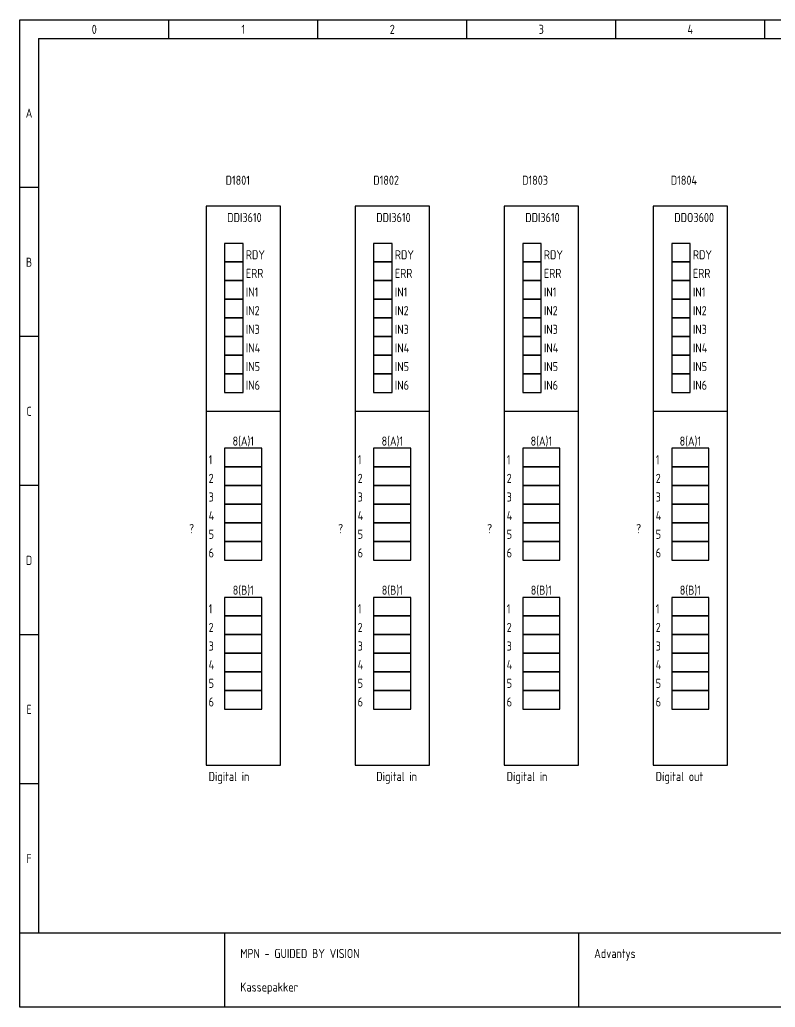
# Model space of a CAD drawing. Extents: x 10 to 410, y 10 to 275.
# Drawn here: x 10 to 212.8, y 10 to 275 of the extents above; entities that cross this region are included whole.
import ezdxf
from ezdxf.enums import TextEntityAlignment as Align

# ---------------------------------------------------------------- set-up
doc = ezdxf.new("R2010")
doc.units = 0
doc.linetypes.add('CADDY_SOLID', pattern=[0])
doc.layers.get('0').update_dxf_attribs({"linetype": 'CONTINUOUS'})
doc.styles.add('CADDY_VECTORFONT1P', font='isocp___.ttf', dxfattribs={"width": 0.9})

# ---------------------------------------------------------------- blocks, each defined once
blk = doc.blocks.new('BLK1')
at = {"linetype": 'CADDY_SOLID'}
for p, q in [((10, 10), (10, 275)), ((10, 275), (410, 275)), ((50, 270), (50, 275)), ((90, 270), (90, 275)), ((130, 270), (130, 275)), ((170, 270), (170, 275)), ((210, 270), (210, 275)), ((15, 270), (15, 30)), ((15, 270), (405, 270)), ((15, 230), (10, 230)), ((15, 190), (10, 190)), ((15, 150), (10, 150)), ((10, 110), (15, 110)), ((10, 70), (15, 70)), ((10, 30), (410, 30)), ((10, 30), (15, 30)), ((65, 30), (65, 10)), ((160, 30), (160, 10)), ((410, 10), (10, 10))]:
    blk.add_line(p, q, dxfattribs=at)
at = {"style": 'CADDY_VECTORFONT1P', "width": 0.9}
for s, p in [('0', (30, 271.2)), ('1', (70, 271.2)), ('2', (110, 271.2)), ('3', (150, 271.2)), ('4', (190, 271.2)), ('A', (12.5, 248.7)), ('B', (12.5, 208.7)), ('C', (12.5, 168.7)), ('D', (12.5, 128.7)), ('E', (12.5, 88.7)), ('F', (12.5, 48.7))]:
    blk.add_text(s, height=2.45, dxfattribs=at).set_placement(p, align=Align.CENTER)
for s, p in [('MPN - GUIDED BY VISION', (69.2, 23.2)), ('Advantys', (164.2, 23.2)), ('Kassepakker', (69.2, 14.2))]:
    blk.add_text(s, height=2.45, dxfattribs=at).set_placement(p)
blk = doc.blocks.new('BLK3')
at = {"linetype": 'CADDY_SOLID'}
for p, q in [((70, 215), (65, 215)), ((65, 215), (65, 210)), ((70, 210), (70, 215)), ((65, 210), (70, 210))]:
    blk.add_line(p, q, dxfattribs=at)
blk = doc.blocks.new('BLK4')
at = {"linetype": 'CADDY_SOLID'}
for p, q in [((70, 210), (65, 210)), ((65, 210), (65, 205)), ((70, 205), (70, 210)), ((65, 205), (70, 205))]:
    blk.add_line(p, q, dxfattribs=at)
blk = doc.blocks.new('BLK5')
at = {"linetype": 'CADDY_SOLID'}
for p, q in [((70, 205), (65, 205)), ((65, 205), (65, 200)), ((70, 200), (70, 205)), ((65, 200), (70, 200))]:
    blk.add_line(p, q, dxfattribs=at)
blk = doc.blocks.new('BLK6')
at = {"linetype": 'CADDY_SOLID'}
for p, q in [((70, 200), (65, 200)), ((65, 200), (65, 195)), ((70, 195), (70, 200)), ((65, 195), (70, 195))]:
    blk.add_line(p, q, dxfattribs=at)
blk = doc.blocks.new('BLK7')
at = {"linetype": 'CADDY_SOLID'}
for p, q in [((70, 195), (65, 195)), ((65, 195), (65, 190)), ((70, 190), (70, 195)), ((65, 190), (70, 190))]:
    blk.add_line(p, q, dxfattribs=at)
blk = doc.blocks.new('BLK8')
at = {"linetype": 'CADDY_SOLID'}
for p, q in [((70, 190), (65, 190)), ((65, 190), (65, 185)), ((70, 185), (70, 190)), ((65, 185), (70, 185))]:
    blk.add_line(p, q, dxfattribs=at)
blk = doc.blocks.new('BLK9')
at = {"linetype": 'CADDY_SOLID'}
for p, q in [((70, 185), (65, 185)), ((65, 185), (65, 180)), ((70, 180), (70, 185)), ((65, 180), (70, 180))]:
    blk.add_line(p, q, dxfattribs=at)
blk = doc.blocks.new('BLK10')
at = {"linetype": 'CADDY_SOLID'}
for p, q in [((70, 180), (65, 180)), ((65, 180), (65, 175)), ((70, 175), (70, 180)), ((65, 175), (70, 175))]:
    blk.add_line(p, q, dxfattribs=at)
blk = doc.blocks.new('BLK11')
at = {"linetype": 'CADDY_SOLID'}
for p, q in [((80, 225), (60, 225)), ((60, 225), (60, 75)), ((80, 75), (80, 225)), ((60, 75), (80, 75))]:
    blk.add_line(p, q, dxfattribs=at)
blk = doc.blocks.new('BLK12')
at = {"linetype": 'CADDY_SOLID'}
for p, q in [((75, 160), (65, 160)), ((65, 160), (65, 155)), ((75, 155), (75, 160)), ((65, 155), (75, 155))]:
    blk.add_line(p, q, dxfattribs=at)
blk = doc.blocks.new('BLK13')
at = {"linetype": 'CADDY_SOLID'}
for p, q in [((75, 155), (65, 155)), ((65, 155), (65, 150)), ((75, 150), (75, 155)), ((65, 150), (75, 150))]:
    blk.add_line(p, q, dxfattribs=at)
blk = doc.blocks.new('BLK14')
at = {"linetype": 'CADDY_SOLID'}
for p, q in [((75, 150), (65, 150)), ((65, 150), (65, 145)), ((75, 145), (75, 150)), ((65, 145), (75, 145))]:
    blk.add_line(p, q, dxfattribs=at)
blk = doc.blocks.new('BLK15')
at = {"linetype": 'CADDY_SOLID'}
for p, q in [((75, 145), (65, 145)), ((65, 145), (65, 140)), ((75, 140), (75, 145)), ((65, 140), (75, 140))]:
    blk.add_line(p, q, dxfattribs=at)
blk = doc.blocks.new('BLK16')
at = {"linetype": 'CADDY_SOLID'}
for p, q in [((75, 140), (65, 140)), ((65, 140), (65, 135)), ((75, 135), (75, 140)), ((65, 135), (75, 135))]:
    blk.add_line(p, q, dxfattribs=at)
blk = doc.blocks.new('BLK17')
at = {"linetype": 'CADDY_SOLID'}
for p, q in [((75, 135), (65, 135)), ((65, 135), (65, 130)), ((75, 130), (75, 135)), ((65, 130), (75, 130))]:
    blk.add_line(p, q, dxfattribs=at)
blk = doc.blocks.new('BLK18')
at = {"linetype": 'CADDY_SOLID'}
for p, q in [((75, 120), (65, 120)), ((65, 120), (65, 115)), ((75, 115), (75, 120)), ((65, 115), (75, 115))]:
    blk.add_line(p, q, dxfattribs=at)
blk = doc.blocks.new('BLK19')
at = {"linetype": 'CADDY_SOLID'}
for p, q in [((75, 115), (65, 115)), ((65, 115), (65, 110)), ((75, 110), (75, 115)), ((65, 110), (75, 110))]:
    blk.add_line(p, q, dxfattribs=at)
blk = doc.blocks.new('BLK20')
at = {"linetype": 'CADDY_SOLID'}
for p, q in [((75, 110), (65, 110)), ((65, 110), (65, 105)), ((75, 105), (75, 110)), ((65, 105), (75, 105))]:
    blk.add_line(p, q, dxfattribs=at)
blk = doc.blocks.new('BLK21')
at = {"linetype": 'CADDY_SOLID'}
for p, q in [((75, 105), (65, 105)), ((65, 105), (65, 100)), ((75, 100), (75, 105)), ((65, 100), (75, 100))]:
    blk.add_line(p, q, dxfattribs=at)
blk = doc.blocks.new('BLK22')
at = {"linetype": 'CADDY_SOLID'}
for p, q in [((75, 100), (65, 100)), ((65, 100), (65, 95)), ((75, 95), (75, 100)), ((65, 95), (75, 95))]:
    blk.add_line(p, q, dxfattribs=at)
blk = doc.blocks.new('BLK23')
at = {"linetype": 'CADDY_SOLID'}
for p, q in [((75, 95), (65, 95)), ((65, 95), (65, 90)), ((75, 90), (75, 95)), ((65, 90), (75, 90))]:
    blk.add_line(p, q, dxfattribs=at)
blk = doc.blocks.new('BLK2')
at = {"linetype": 'CADDY_SOLID'}
blk.add_line((60, 170), (80, 170), dxfattribs=at)
for name in ['BLK11', 'BLK3', 'BLK4', 'BLK5', 'BLK6', 'BLK7', 'BLK8', 'BLK9', 'BLK10', 'BLK12', 'BLK13', 'BLK14', 'BLK15', 'BLK16', 'BLK17', 'BLK18', 'BLK19', 'BLK20', 'BLK21', 'BLK22', 'BLK23']:
    blk.add_blockref(name, (0, 0, 1))
at = {"style": 'CADDY_VECTORFONT1P', "width": 0.9}
for s, p in [('DDI3610', (65.7, 220.7)), ('RDY', (70.7, 210.7)), ('ERR', (70.7, 205.7)), ('IN1', (70.7, 200.7)), ('IN2', (70.7, 195.7)), ('IN3', (70.7, 190.7)), ('IN4', (70.7, 185.7)), ('IN5', (70.7, 180.7)), ('IN6', (70.7, 175.7)), ('1', (60.7, 155.7)), ('2', (60.7, 150.7)), ('3', (60.7, 145.7)), ('4', (60.7, 140.7)), ('5', (60.7, 135.7)), ('6', (60.7, 130.7)), ('1', (60.7, 115.7)), ('2', (60.7, 110.7)), ('3', (60.7, 105.7)), ('4', (60.7, 100.7)), ('5', (60.7, 95.7)), ('6', (60.7, 90.7))]:
    blk.add_text(s, height=2.45, dxfattribs=at).set_placement(p)
for s, p in [('8(A)1', (70, 160.7)), ('8(B)1', (70, 120.7))]:
    blk.add_text(s, height=2.45, dxfattribs=at).set_placement(p, align=Align.CENTER)
for tag, p in [('$TAG160010', (71.8, 230.7)), ('$TAG160030', (48.7, 147.05)), ('$TAG160030', (50.27, 147.05)), ('$TAG175100', (56.8, 147.2)), ('$TAG175110', (56.8, 143.7)), ('$TAG175120', (56.8, 140.7)), ('$TAG160500', (56.8, 137.2))]:
    blk.add_attdef(tag, text='', height=2.45, dxfattribs=at).set_placement(p, align=Align.RIGHT)
at = {"style": 'CADDY_VECTORFONT1P', "width": 0.9, "flags": 1}
for tag, p in [('$TAG140020', (56.8, 157.7)), ('$TAG140050', (56.8, 154.2)), ('$TAG160040', (48.7, 143.55))]:
    blk.add_attdef(tag, text='', height=2.45, dxfattribs=at).set_placement(p, align=Align.RIGHT)
blk = doc.blocks.new('BLK25')
at = {"linetype": 'CADDY_SOLID'}
for p, q in [((190, 215), (185, 215)), ((185, 215), (185, 210)), ((190, 210), (190, 215)), ((185, 210), (190, 210))]:
    blk.add_line(p, q, dxfattribs=at)
blk = doc.blocks.new('BLK26')
at = {"linetype": 'CADDY_SOLID'}
for p, q in [((190, 210), (185, 210)), ((185, 210), (185, 205)), ((190, 205), (190, 210)), ((185, 205), (190, 205))]:
    blk.add_line(p, q, dxfattribs=at)
blk = doc.blocks.new('BLK27')
at = {"linetype": 'CADDY_SOLID'}
for p, q in [((190, 205), (185, 205)), ((185, 205), (185, 200)), ((190, 200), (190, 205)), ((185, 200), (190, 200))]:
    blk.add_line(p, q, dxfattribs=at)
blk = doc.blocks.new('BLK28')
at = {"linetype": 'CADDY_SOLID'}
for p, q in [((190, 200), (185, 200)), ((185, 200), (185, 195)), ((190, 195), (190, 200)), ((185, 195), (190, 195))]:
    blk.add_line(p, q, dxfattribs=at)
blk = doc.blocks.new('BLK29')
at = {"linetype": 'CADDY_SOLID'}
for p, q in [((190, 195), (185, 195)), ((185, 195), (185, 190)), ((190, 190), (190, 195)), ((185, 190), (190, 190))]:
    blk.add_line(p, q, dxfattribs=at)
blk = doc.blocks.new('BLK30')
at = {"linetype": 'CADDY_SOLID'}
for p, q in [((190, 190), (185, 190)), ((185, 190), (185, 185)), ((190, 185), (190, 190)), ((185, 185), (190, 185))]:
    blk.add_line(p, q, dxfattribs=at)
blk = doc.blocks.new('BLK31')
at = {"linetype": 'CADDY_SOLID'}
for p, q in [((190, 185), (185, 185)), ((185, 185), (185, 180)), ((190, 180), (190, 185)), ((185, 180), (190, 180))]:
    blk.add_line(p, q, dxfattribs=at)
blk = doc.blocks.new('BLK32')
at = {"linetype": 'CADDY_SOLID'}
for p, q in [((190, 180), (185, 180)), ((185, 180), (185, 175)), ((190, 175), (190, 180)), ((185, 175), (190, 175))]:
    blk.add_line(p, q, dxfattribs=at)
blk = doc.blocks.new('BLK33')
at = {"linetype": 'CADDY_SOLID'}
for p, q in [((200, 225), (180, 225)), ((180, 225), (180, 75)), ((200, 75), (200, 225)), ((180, 75), (200, 75))]:
    blk.add_line(p, q, dxfattribs=at)
blk = doc.blocks.new('BLK34')
at = {"linetype": 'CADDY_SOLID'}
for p, q in [((195, 160), (185, 160)), ((185, 160), (185, 155)), ((195, 155), (195, 160)), ((185, 155), (195, 155))]:
    blk.add_line(p, q, dxfattribs=at)
blk = doc.blocks.new('BLK35')
at = {"linetype": 'CADDY_SOLID'}
for p, q in [((195, 155), (185, 155)), ((185, 155), (185, 150)), ((195, 150), (195, 155)), ((185, 150), (195, 150))]:
    blk.add_line(p, q, dxfattribs=at)
blk = doc.blocks.new('BLK36')
at = {"linetype": 'CADDY_SOLID'}
for p, q in [((195, 150), (185, 150)), ((185, 150), (185, 145)), ((195, 145), (195, 150)), ((185, 145), (195, 145))]:
    blk.add_line(p, q, dxfattribs=at)
blk = doc.blocks.new('BLK37')
at = {"linetype": 'CADDY_SOLID'}
for p, q in [((195, 145), (185, 145)), ((185, 145), (185, 140)), ((195, 140), (195, 145)), ((185, 140), (195, 140))]:
    blk.add_line(p, q, dxfattribs=at)
blk = doc.blocks.new('BLK38')
at = {"linetype": 'CADDY_SOLID'}
for p, q in [((195, 140), (185, 140)), ((185, 140), (185, 135)), ((195, 135), (195, 140)), ((185, 135), (195, 135))]:
    blk.add_line(p, q, dxfattribs=at)
blk = doc.blocks.new('BLK39')
at = {"linetype": 'CADDY_SOLID'}
for p, q in [((195, 135), (185, 135)), ((185, 135), (185, 130)), ((195, 130), (195, 135)), ((185, 130), (195, 130))]:
    blk.add_line(p, q, dxfattribs=at)
blk = doc.blocks.new('BLK40')
at = {"linetype": 'CADDY_SOLID'}
for p, q in [((195, 120), (185, 120)), ((185, 120), (185, 115)), ((195, 115), (195, 120)), ((185, 115), (195, 115))]:
    blk.add_line(p, q, dxfattribs=at)
blk = doc.blocks.new('BLK41')
at = {"linetype": 'CADDY_SOLID'}
for p, q in [((195, 115), (185, 115)), ((185, 115), (185, 110)), ((195, 110), (195, 115)), ((185, 110), (195, 110))]:
    blk.add_line(p, q, dxfattribs=at)
blk = doc.blocks.new('BLK42')
at = {"linetype": 'CADDY_SOLID'}
for p, q in [((195, 110), (185, 110)), ((185, 110), (185, 105)), ((195, 105), (195, 110)), ((185, 105), (195, 105))]:
    blk.add_line(p, q, dxfattribs=at)
blk = doc.blocks.new('BLK43')
at = {"linetype": 'CADDY_SOLID'}
for p, q in [((195, 105), (185, 105)), ((185, 105), (185, 100)), ((195, 100), (195, 105)), ((185, 100), (195, 100))]:
    blk.add_line(p, q, dxfattribs=at)
blk = doc.blocks.new('BLK44')
at = {"linetype": 'CADDY_SOLID'}
for p, q in [((195, 100), (185, 100)), ((185, 100), (185, 95)), ((195, 95), (195, 100)), ((185, 95), (195, 95))]:
    blk.add_line(p, q, dxfattribs=at)
blk = doc.blocks.new('BLK45')
at = {"linetype": 'CADDY_SOLID'}
for p, q in [((195, 95), (185, 95)), ((185, 95), (185, 90)), ((195, 90), (195, 95)), ((185, 90), (195, 90))]:
    blk.add_line(p, q, dxfattribs=at)
blk = doc.blocks.new('BLK24')
at = {"linetype": 'CADDY_SOLID'}
blk.add_line((180, 170), (200, 170), dxfattribs=at)
for name in ['BLK33', 'BLK25', 'BLK26', 'BLK27', 'BLK28', 'BLK29', 'BLK30', 'BLK31', 'BLK32', 'BLK34', 'BLK35', 'BLK36', 'BLK37', 'BLK38', 'BLK39', 'BLK40', 'BLK41', 'BLK42', 'BLK43', 'BLK44', 'BLK45']:
    blk.add_blockref(name, (0, 0, 1))
at = {"style": 'CADDY_VECTORFONT1P', "width": 0.9}
for s, p in [('DDO3600', (185.7, 220.7)), ('RDY', (190.7, 210.7)), ('ERR', (190.7, 205.7)), ('IN1', (190.7, 200.7)), ('IN2', (190.7, 195.7)), ('IN3', (190.7, 190.7)), ('IN4', (190.7, 185.7)), ('IN5', (190.7, 180.7)), ('IN6', (190.7, 175.7)), ('1', (180.7, 155.7)), ('2', (180.7, 150.7)), ('3', (180.7, 145.7)), ('4', (180.7, 140.7)), ('5', (180.7, 135.7)), ('6', (180.7, 130.7)), ('1', (180.7, 115.7)), ('2', (180.7, 110.7)), ('3', (180.7, 105.7)), ('4', (180.7, 100.7)), ('5', (180.7, 95.7)), ('6', (180.7, 90.7))]:
    blk.add_text(s, height=2.45, dxfattribs=at).set_placement(p)
for s, p in [('8(A)1', (190, 160.7)), ('8(B)1', (190, 120.7))]:
    blk.add_text(s, height=2.45, dxfattribs=at).set_placement(p, align=Align.CENTER)
for tag, p in [('$TAG160010', (191.8, 230.7)), ('$TAG160030', (170.27, 147.05)), ('$TAG160030', (170.27, 147.05)), ('$TAG175100', (176.8, 147.2)), ('$TAG175110', (176.8, 143.7)), ('$TAG175120', (176.8, 140.7)), ('$TAG160500', (176.8, 137.2))]:
    blk.add_attdef(tag, text='', height=2.45, dxfattribs=at).set_placement(p, align=Align.RIGHT)
at = {"style": 'CADDY_VECTORFONT1P', "width": 0.9, "flags": 1}
for tag, p in [('$TAG140020', (176.8, 157.7)), ('$TAG140050', (176.8, 154.2)), ('$TAG160040', (166.93, 138.07))]:
    blk.add_attdef(tag, text='', height=2.45, dxfattribs=at).set_placement(p, align=Align.RIGHT)
blk = doc.blocks.new('BLK131')
at = {"linetype": 'CADDY_SOLID'}
for p, q in [((110, 215), (105, 215)), ((105, 215), (105, 210)), ((110, 210), (110, 215)), ((105, 210), (110, 210))]:
    blk.add_line(p, q, dxfattribs=at)
blk = doc.blocks.new('BLK132')
at = {"linetype": 'CADDY_SOLID'}
for p, q in [((110, 210), (105, 210)), ((105, 210), (105, 205)), ((110, 205), (110, 210)), ((105, 205), (110, 205))]:
    blk.add_line(p, q, dxfattribs=at)
blk = doc.blocks.new('BLK133')
at = {"linetype": 'CADDY_SOLID'}
for p, q in [((110, 205), (105, 205)), ((105, 205), (105, 200)), ((110, 200), (110, 205)), ((105, 200), (110, 200))]:
    blk.add_line(p, q, dxfattribs=at)
blk = doc.blocks.new('BLK134')
at = {"linetype": 'CADDY_SOLID'}
for p, q in [((110, 200), (105, 200)), ((105, 200), (105, 195)), ((110, 195), (110, 200)), ((105, 195), (110, 195))]:
    blk.add_line(p, q, dxfattribs=at)
blk = doc.blocks.new('BLK135')
at = {"linetype": 'CADDY_SOLID'}
for p, q in [((110, 195), (105, 195)), ((105, 195), (105, 190)), ((110, 190), (110, 195)), ((105, 190), (110, 190))]:
    blk.add_line(p, q, dxfattribs=at)
blk = doc.blocks.new('BLK136')
at = {"linetype": 'CADDY_SOLID'}
for p, q in [((110, 190), (105, 190)), ((105, 190), (105, 185)), ((110, 185), (110, 190)), ((105, 185), (110, 185))]:
    blk.add_line(p, q, dxfattribs=at)
blk = doc.blocks.new('BLK137')
at = {"linetype": 'CADDY_SOLID'}
for p, q in [((110, 185), (105, 185)), ((105, 185), (105, 180)), ((110, 180), (110, 185)), ((105, 180), (110, 180))]:
    blk.add_line(p, q, dxfattribs=at)
blk = doc.blocks.new('BLK138')
at = {"linetype": 'CADDY_SOLID'}
for p, q in [((110, 180), (105, 180)), ((105, 180), (105, 175)), ((110, 175), (110, 180)), ((105, 175), (110, 175))]:
    blk.add_line(p, q, dxfattribs=at)
blk = doc.blocks.new('BLK139')
at = {"linetype": 'CADDY_SOLID'}
for p, q in [((120, 225), (100, 225)), ((100, 225), (100, 75)), ((120, 75), (120, 225)), ((100, 75), (120, 75))]:
    blk.add_line(p, q, dxfattribs=at)
blk = doc.blocks.new('BLK140')
at = {"linetype": 'CADDY_SOLID'}
for p, q in [((115, 160), (105, 160)), ((105, 160), (105, 155)), ((115, 155), (115, 160)), ((105, 155), (115, 155))]:
    blk.add_line(p, q, dxfattribs=at)
blk = doc.blocks.new('BLK141')
at = {"linetype": 'CADDY_SOLID'}
for p, q in [((115, 155), (105, 155)), ((105, 155), (105, 150)), ((115, 150), (115, 155)), ((105, 150), (115, 150))]:
    blk.add_line(p, q, dxfattribs=at)
blk = doc.blocks.new('BLK142')
at = {"linetype": 'CADDY_SOLID'}
for p, q in [((115, 150), (105, 150)), ((105, 150), (105, 145)), ((115, 145), (115, 150)), ((105, 145), (115, 145))]:
    blk.add_line(p, q, dxfattribs=at)
blk = doc.blocks.new('BLK143')
at = {"linetype": 'CADDY_SOLID'}
for p, q in [((115, 145), (105, 145)), ((105, 145), (105, 140)), ((115, 140), (115, 145)), ((105, 140), (115, 140))]:
    blk.add_line(p, q, dxfattribs=at)
blk = doc.blocks.new('BLK144')
at = {"linetype": 'CADDY_SOLID'}
for p, q in [((115, 140), (105, 140)), ((105, 140), (105, 135)), ((115, 135), (115, 140)), ((105, 135), (115, 135))]:
    blk.add_line(p, q, dxfattribs=at)
blk = doc.blocks.new('BLK145')
at = {"linetype": 'CADDY_SOLID'}
for p, q in [((115, 135), (105, 135)), ((105, 135), (105, 130)), ((115, 130), (115, 135)), ((105, 130), (115, 130))]:
    blk.add_line(p, q, dxfattribs=at)
blk = doc.blocks.new('BLK146')
at = {"linetype": 'CADDY_SOLID'}
for p, q in [((115, 120), (105, 120)), ((105, 120), (105, 115)), ((115, 115), (115, 120)), ((105, 115), (115, 115))]:
    blk.add_line(p, q, dxfattribs=at)
blk = doc.blocks.new('BLK147')
at = {"linetype": 'CADDY_SOLID'}
for p, q in [((115, 115), (105, 115)), ((105, 115), (105, 110)), ((115, 110), (115, 115)), ((105, 110), (115, 110))]:
    blk.add_line(p, q, dxfattribs=at)
blk = doc.blocks.new('BLK148')
at = {"linetype": 'CADDY_SOLID'}
for p, q in [((115, 110), (105, 110)), ((105, 110), (105, 105)), ((115, 105), (115, 110)), ((105, 105), (115, 105))]:
    blk.add_line(p, q, dxfattribs=at)
blk = doc.blocks.new('BLK149')
at = {"linetype": 'CADDY_SOLID'}
for p, q in [((115, 105), (105, 105)), ((105, 105), (105, 100)), ((115, 100), (115, 105)), ((105, 100), (115, 100))]:
    blk.add_line(p, q, dxfattribs=at)
blk = doc.blocks.new('BLK150')
at = {"linetype": 'CADDY_SOLID'}
for p, q in [((115, 100), (105, 100)), ((105, 100), (105, 95)), ((115, 95), (115, 100)), ((105, 95), (115, 95))]:
    blk.add_line(p, q, dxfattribs=at)
blk = doc.blocks.new('BLK151')
at = {"linetype": 'CADDY_SOLID'}
for p, q in [((115, 95), (105, 95)), ((105, 95), (105, 90)), ((115, 90), (115, 95)), ((105, 90), (115, 90))]:
    blk.add_line(p, q, dxfattribs=at)
blk = doc.blocks.new('BLK130')
at = {"linetype": 'CADDY_SOLID'}
blk.add_line((100, 170), (120, 170), dxfattribs=at)
for name in ['BLK139', 'BLK131', 'BLK132', 'BLK133', 'BLK134', 'BLK135', 'BLK136', 'BLK137', 'BLK138', 'BLK140', 'BLK141', 'BLK142', 'BLK143', 'BLK144', 'BLK145', 'BLK146', 'BLK147', 'BLK148', 'BLK149', 'BLK150', 'BLK151']:
    blk.add_blockref(name, (0, 0, 1))
at = {"style": 'CADDY_VECTORFONT1P', "width": 0.9}
for s, p in [('DDI3610', (105.7, 220.7)), ('RDY', (110.7, 210.7)), ('ERR', (110.7, 205.7)), ('IN1', (110.7, 200.7)), ('IN2', (110.7, 195.7)), ('IN3', (110.7, 190.7)), ('IN4', (110.7, 185.7)), ('IN5', (110.7, 180.7)), ('IN6', (110.7, 175.7)), ('1', (100.7, 155.7)), ('2', (100.7, 150.7)), ('3', (100.7, 145.7)), ('4', (100.7, 140.7)), ('5', (100.7, 135.7)), ('6', (100.7, 130.7)), ('1', (100.7, 115.7)), ('2', (100.7, 110.7)), ('3', (100.7, 105.7)), ('4', (100.7, 100.7)), ('5', (100.7, 95.7)), ('6', (100.7, 90.7))]:
    blk.add_text(s, height=2.45, dxfattribs=at).set_placement(p)
for s, p in [('8(A)1', (110, 160.7)), ('8(B)1', (110, 120.7))]:
    blk.add_text(s, height=2.45, dxfattribs=at).set_placement(p, align=Align.CENTER)
for tag, p in [('$TAG160010', (111.8, 230.7)), ('$TAG160030', (88.7, 147.05)), ('$TAG160030', (90.27, 147.05)), ('$TAG175100', (96.8, 147.2)), ('$TAG175110', (96.8, 143.7)), ('$TAG175120', (96.8, 140.7)), ('$TAG160500', (96.8, 137.2))]:
    blk.add_attdef(tag, text='', height=2.45, dxfattribs=at).set_placement(p, align=Align.RIGHT)
at = {"style": 'CADDY_VECTORFONT1P', "width": 0.9, "flags": 1}
for tag, p in [('$TAG140020', (96.8, 157.7)), ('$TAG140050', (96.8, 154.2)), ('$TAG160040', (88.7, 143.55))]:
    blk.add_attdef(tag, text='', height=2.45, dxfattribs=at).set_placement(p, align=Align.RIGHT)
blk = doc.blocks.new('BLK153')
at = {"linetype": 'CADDY_SOLID'}
for p, q in [((150, 215), (145, 215)), ((145, 215), (145, 210)), ((150, 210), (150, 215)), ((145, 210), (150, 210))]:
    blk.add_line(p, q, dxfattribs=at)
blk = doc.blocks.new('BLK154')
at = {"linetype": 'CADDY_SOLID'}
for p, q in [((150, 210), (145, 210)), ((145, 210), (145, 205)), ((150, 205), (150, 210)), ((145, 205), (150, 205))]:
    blk.add_line(p, q, dxfattribs=at)
blk = doc.blocks.new('BLK155')
at = {"linetype": 'CADDY_SOLID'}
for p, q in [((150, 205), (145, 205)), ((145, 205), (145, 200)), ((150, 200), (150, 205)), ((145, 200), (150, 200))]:
    blk.add_line(p, q, dxfattribs=at)
blk = doc.blocks.new('BLK156')
at = {"linetype": 'CADDY_SOLID'}
for p, q in [((150, 200), (145, 200)), ((145, 200), (145, 195)), ((150, 195), (150, 200)), ((145, 195), (150, 195))]:
    blk.add_line(p, q, dxfattribs=at)
blk = doc.blocks.new('BLK157')
at = {"linetype": 'CADDY_SOLID'}
for p, q in [((150, 195), (145, 195)), ((145, 195), (145, 190)), ((150, 190), (150, 195)), ((145, 190), (150, 190))]:
    blk.add_line(p, q, dxfattribs=at)
blk = doc.blocks.new('BLK158')
at = {"linetype": 'CADDY_SOLID'}
for p, q in [((150, 190), (145, 190)), ((145, 190), (145, 185)), ((150, 185), (150, 190)), ((145, 185), (150, 185))]:
    blk.add_line(p, q, dxfattribs=at)
blk = doc.blocks.new('BLK159')
at = {"linetype": 'CADDY_SOLID'}
for p, q in [((150, 185), (145, 185)), ((145, 185), (145, 180)), ((150, 180), (150, 185)), ((145, 180), (150, 180))]:
    blk.add_line(p, q, dxfattribs=at)
blk = doc.blocks.new('BLK160')
at = {"linetype": 'CADDY_SOLID'}
for p, q in [((150, 180), (145, 180)), ((145, 180), (145, 175)), ((150, 175), (150, 180)), ((145, 175), (150, 175))]:
    blk.add_line(p, q, dxfattribs=at)
blk = doc.blocks.new('BLK161')
at = {"linetype": 'CADDY_SOLID'}
for p, q in [((160, 225), (140, 225)), ((140, 225), (140, 75)), ((160, 75), (160, 225)), ((140, 75), (160, 75))]:
    blk.add_line(p, q, dxfattribs=at)
blk = doc.blocks.new('BLK162')
at = {"linetype": 'CADDY_SOLID'}
for p, q in [((155, 160), (145, 160)), ((145, 160), (145, 155)), ((155, 155), (155, 160)), ((145, 155), (155, 155))]:
    blk.add_line(p, q, dxfattribs=at)
blk = doc.blocks.new('BLK163')
at = {"linetype": 'CADDY_SOLID'}
for p, q in [((155, 155), (145, 155)), ((145, 155), (145, 150)), ((155, 150), (155, 155)), ((145, 150), (155, 150))]:
    blk.add_line(p, q, dxfattribs=at)
blk = doc.blocks.new('BLK164')
at = {"linetype": 'CADDY_SOLID'}
for p, q in [((155, 150), (145, 150)), ((145, 150), (145, 145)), ((155, 145), (155, 150)), ((145, 145), (155, 145))]:
    blk.add_line(p, q, dxfattribs=at)
blk = doc.blocks.new('BLK165')
at = {"linetype": 'CADDY_SOLID'}
for p, q in [((155, 145), (145, 145)), ((145, 145), (145, 140)), ((155, 140), (155, 145)), ((145, 140), (155, 140))]:
    blk.add_line(p, q, dxfattribs=at)
blk = doc.blocks.new('BLK166')
at = {"linetype": 'CADDY_SOLID'}
for p, q in [((155, 140), (145, 140)), ((145, 140), (145, 135)), ((155, 135), (155, 140)), ((145, 135), (155, 135))]:
    blk.add_line(p, q, dxfattribs=at)
blk = doc.blocks.new('BLK167')
at = {"linetype": 'CADDY_SOLID'}
for p, q in [((155, 135), (145, 135)), ((145, 135), (145, 130)), ((155, 130), (155, 135)), ((145, 130), (155, 130))]:
    blk.add_line(p, q, dxfattribs=at)
blk = doc.blocks.new('BLK168')
at = {"linetype": 'CADDY_SOLID'}
for p, q in [((155, 120), (145, 120)), ((145, 120), (145, 115)), ((155, 115), (155, 120)), ((145, 115), (155, 115))]:
    blk.add_line(p, q, dxfattribs=at)
blk = doc.blocks.new('BLK169')
at = {"linetype": 'CADDY_SOLID'}
for p, q in [((155, 115), (145, 115)), ((145, 115), (145, 110)), ((155, 110), (155, 115)), ((145, 110), (155, 110))]:
    blk.add_line(p, q, dxfattribs=at)
blk = doc.blocks.new('BLK170')
at = {"linetype": 'CADDY_SOLID'}
for p, q in [((155, 110), (145, 110)), ((145, 110), (145, 105)), ((155, 105), (155, 110)), ((145, 105), (155, 105))]:
    blk.add_line(p, q, dxfattribs=at)
blk = doc.blocks.new('BLK171')
at = {"linetype": 'CADDY_SOLID'}
for p, q in [((155, 105), (145, 105)), ((145, 105), (145, 100)), ((155, 100), (155, 105)), ((145, 100), (155, 100))]:
    blk.add_line(p, q, dxfattribs=at)
blk = doc.blocks.new('BLK172')
at = {"linetype": 'CADDY_SOLID'}
for p, q in [((155, 100), (145, 100)), ((145, 100), (145, 95)), ((155, 95), (155, 100)), ((145, 95), (155, 95))]:
    blk.add_line(p, q, dxfattribs=at)
blk = doc.blocks.new('BLK173')
at = {"linetype": 'CADDY_SOLID'}
for p, q in [((155, 95), (145, 95)), ((145, 95), (145, 90)), ((155, 90), (155, 95)), ((145, 90), (155, 90))]:
    blk.add_line(p, q, dxfattribs=at)
blk = doc.blocks.new('BLK152')
at = {"linetype": 'CADDY_SOLID'}
blk.add_line((140, 170), (160, 170), dxfattribs=at)
for name in ['BLK161', 'BLK153', 'BLK154', 'BLK155', 'BLK156', 'BLK157', 'BLK158', 'BLK159', 'BLK160', 'BLK162', 'BLK163', 'BLK164', 'BLK165', 'BLK166', 'BLK167', 'BLK168', 'BLK169', 'BLK170', 'BLK171', 'BLK172', 'BLK173']:
    blk.add_blockref(name, (0, 0, 1))
at = {"style": 'CADDY_VECTORFONT1P', "width": 0.9}
for s, p in [('DDI3610', (145.7, 220.7)), ('RDY', (150.7, 210.7)), ('ERR', (150.7, 205.7)), ('IN1', (150.7, 200.7)), ('IN2', (150.7, 195.7)), ('IN3', (150.7, 190.7)), ('IN4', (150.7, 185.7)), ('IN5', (150.7, 180.7)), ('IN6', (150.7, 175.7)), ('1', (140.7, 155.7)), ('2', (140.7, 150.7)), ('3', (140.7, 145.7)), ('4', (140.7, 140.7)), ('5', (140.7, 135.7)), ('6', (140.7, 130.7)), ('1', (140.7, 115.7)), ('2', (140.7, 110.7)), ('3', (140.7, 105.7)), ('4', (140.7, 100.7)), ('5', (140.7, 95.7)), ('6', (140.7, 90.7))]:
    blk.add_text(s, height=2.45, dxfattribs=at).set_placement(p)
for s, p in [('8(A)1', (150, 160.7)), ('8(B)1', (150, 120.7))]:
    blk.add_text(s, height=2.45, dxfattribs=at).set_placement(p, align=Align.CENTER)
for tag, p in [('$TAG160010', (151.8, 230.7)), ('$TAG160030', (128.7, 147.05)), ('$TAG160030', (130.27, 147.05)), ('$TAG175100', (136.8, 147.2)), ('$TAG175110', (136.8, 143.7)), ('$TAG175120', (136.8, 140.7)), ('$TAG160500', (136.8, 137.2))]:
    blk.add_attdef(tag, text='', height=2.45, dxfattribs=at).set_placement(p, align=Align.RIGHT)
at = {"style": 'CADDY_VECTORFONT1P', "width": 0.9, "flags": 1}
for tag, p in [('$TAG140020', (136.8, 157.7)), ('$TAG140050', (136.8, 154.2)), ('$TAG160040', (128.7, 143.55))]:
    blk.add_attdef(tag, text='', height=2.45, dxfattribs=at).set_placement(p, align=Align.RIGHT)

msp = doc.modelspace()

# ---------------------------------------------------------------- block references
msp.add_blockref('BLK1', (0, 0, 1))
ref = msp.add_blockref('BLK2', (0, 0, 1))
ref.add_attrib('$TAG160010', 'D1801', dxfattribs={"height": 2.45, "style": 'CADDY_VECTORFONT1P', "width": 0.9}).set_placement((71.8, 230.7), align=Align.RIGHT)
ref.add_attrib('$TAG160500', '?', dxfattribs={"height": 2.45, "style": 'CADDY_VECTORFONT1P', "width": 0.9}).set_placement((56.8, 137.2), align=Align.RIGHT)
ref = msp.add_blockref('BLK130', (0, 0, 1))
ref.add_attrib('$TAG160010', 'D1802', dxfattribs={"height": 2.45, "style": 'CADDY_VECTORFONT1P', "width": 0.9}).set_placement((111.8, 230.7), align=Align.RIGHT)
ref.add_attrib('$TAG160500', '?', dxfattribs={"height": 2.45, "style": 'CADDY_VECTORFONT1P', "width": 0.9}).set_placement((96.8, 137.2), align=Align.RIGHT)
ref = msp.add_blockref('BLK152', (0, 0, 1))
ref.add_attrib('$TAG160010', 'D1803', dxfattribs={"height": 2.45, "style": 'CADDY_VECTORFONT1P', "width": 0.9}).set_placement((151.8, 230.7), align=Align.RIGHT)
ref.add_attrib('$TAG160500', '?', dxfattribs={"height": 2.45, "style": 'CADDY_VECTORFONT1P', "width": 0.9}).set_placement((136.8, 137.2), align=Align.RIGHT)
ref = msp.add_blockref('BLK24', (0, 0, 1))
ref.add_attrib('$TAG160010', 'D1804', dxfattribs={"height": 2.45, "style": 'CADDY_VECTORFONT1P', "width": 0.9}).set_placement((191.8, 230.7), align=Align.RIGHT)
ref.add_attrib('$TAG160500', '?', dxfattribs={"height": 2.45, "style": 'CADDY_VECTORFONT1P', "width": 0.9}).set_placement((176.8, 137.2), align=Align.RIGHT)

# ---------------------------------------------------------------- texts
at = {"style": 'CADDY_VECTORFONT1P', "width": 0.9}
for s, p in [('Digital in', (60.7, 70.7)), ('Digital in', (105.7, 70.7)), ('Digital in', (140.7, 70.7)), ('Digital out', (180.7, 70.7))]:
    msp.add_text(s, height=2.45, dxfattribs=at).set_placement(p)

doc.saveas('drawing.dxf')
